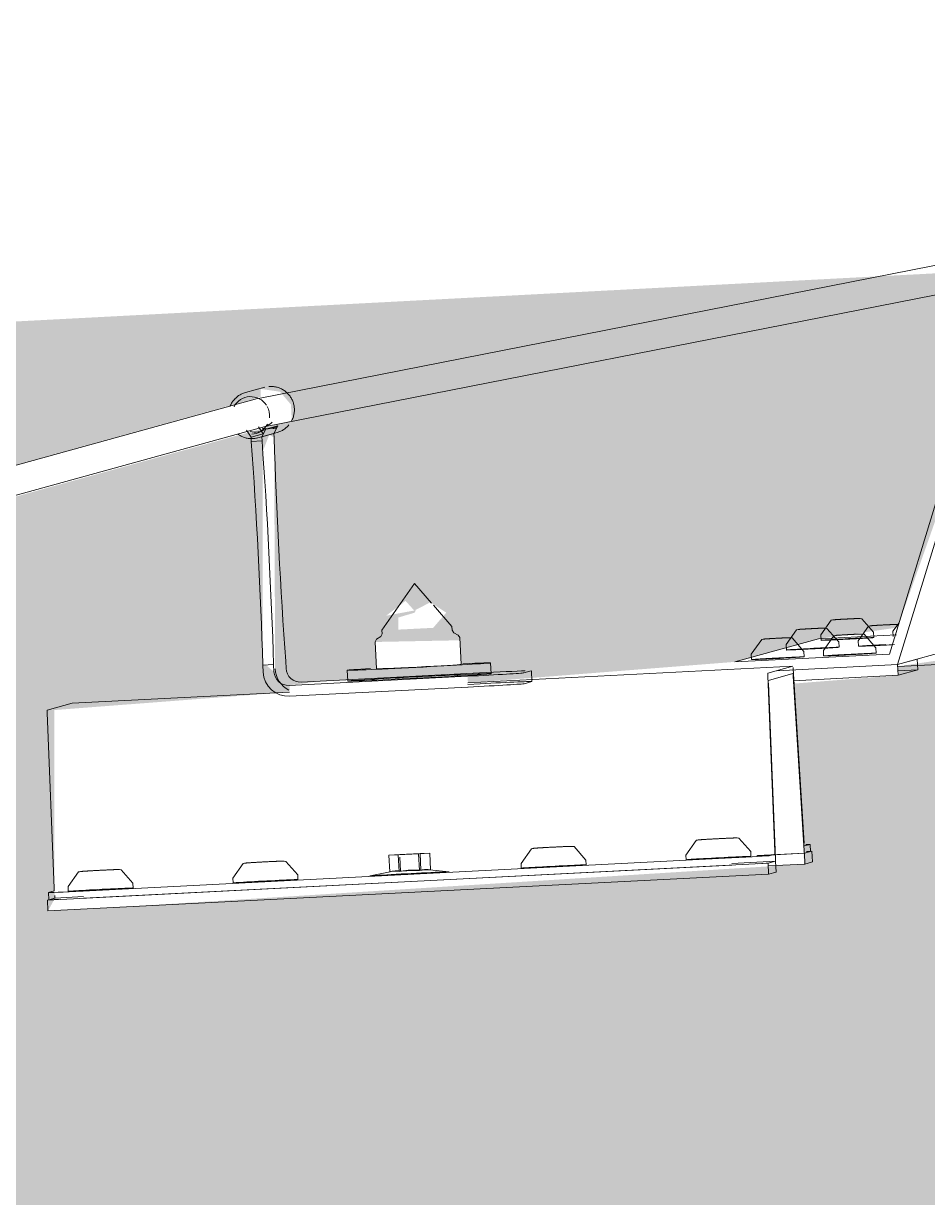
# Model space of a CAD drawing. Header units: millimetres. Extents: x 4237772 to 4686020, y -673 to 29459.
# Drawn here: x 4295883.5 to 4296133.9, y 11027.4 to 11352.6 of the extents above; entities that cross this region are included whole.
import ezdxf

# ---------------------------------------------------------------- set-up
doc = ezdxf.new("R2010")
doc.units = ezdxf.units.MM
for name, color, linetype, lineweight in [('A-ROOF-PATT', 132, 'Continuous', 5), ('A-WALL-PATT', 111, 'Continuous', 5), ('Q-SPCQ', 91, 'Continuous', 5)]:
    doc.layers.add(name, color=color, linetype=linetype, lineweight=lineweight)

# ---------------------------------------------------------------- blocks, each defined once
blk = doc.blocks.new('Static Line_Sayfa_Metal Deck_Pan Mount - Up to 15 _ pitch - Max 2 Users-1848369-SECTION - GRIDS C4-C5')
at = {"layer": 'Q-SPCQ'}
for p, q in [((4296189.53, 11296.11), (4295948.62, 11248.8)), ((4295950.16, 11240.95), (4296191.08, 11288.26)), ((4295950.32, 11251.87), (4295945, 11250.4)), ((4295951.72, 11252.1), (4295951.46, 11252.08)), ((4295948.37, 11248.74), (4293287.07, 10513.51)), ((4293289.2, 10505.8), (4295950.5, 11241.03)), ((4295945.25, 11240.01), (4295946.54, 11238.01)), ((4295946.54, 11238.01), (4295949.89, 11238.94)), ((4295948.46, 11237.87), (4295953.78, 11239.34)), ((4295949.89, 11238.94), (4295948.6, 11240.93)), ((4295949.53, 11238.17), (4295950.61, 11240.28)), ((4295949.53, 11238.17), (4295952.89, 11239.09)), ((4295949.59, 11237), (4295949.53, 11238.17)), ((4295950.61, 11240.28), (4295953.97, 11241.21)), ((4295953.97, 11241.21), (4295952.89, 11239.09)), ((4295952.89, 11239.09), (4295952.95, 11237.92)), ((4295946.54, 11238.01), (4295946.6, 11236.84)), ((4295946.6, 11236.84), (4295949.59, 11237)), ((4296138.96, 11228.92), (4296123.35, 11177.97)), ((4296125.6, 11175.08), (4296141.21, 11226.03)), ((4295982.8, 11184.58), (4295991.85, 11197.48)), ((4295996.54, 11192.07), (4295991.85, 11197.48)), ((4296002.18, 11185.58), (4295997.03, 11191.52)), ((4296124.33, 11184.29), (4296126.01, 11186.66)), ((4295982.48, 11182.82), (4295981.29, 11182.06)), ((4295982.85, 11183.56), (4295982.48, 11182.82)), ((4295982.8, 11184.58), (4295982.85, 11183.56)), ((4296002.23, 11184.56), (4296002.18, 11185.58)), ((4296002.23, 11184.56), (4296002.68, 11183.86)), ((4296003.93, 11183.22), (4296002.68, 11183.86)), ((4296004.39, 11182.53), (4296003.93, 11183.22)), ((4296103.69, 11182.17), (4296125.32, 11183.28)), ((4296104.37, 11183.27), (4296104.45, 11181.77)), ((4296119.02, 11182.52), (4296118.95, 11184.02)), ((4296124.33, 11184.29), (4296124.4, 11182.79)), ((4295980.92, 11181.32), (4295981.29, 11182.06)), ((4295980.92, 11181.32), (4295981.3, 11173.91)), ((4296004.77, 11175.12), (4296004.39, 11182.53)), ((4296103.69, 11182.17), (4296080.54, 11175.78)), ((4296094.73, 11180.61), (4296094.8, 11179.11)), ((4296109.38, 11179.86), (4296109.3, 11181.36)), ((4296114.68, 11181.63), (4296114.76, 11180.13)), ((4296119.69, 11178.22), (4296119.62, 11179.72)), ((4296125.6, 11175.08), (4296148.74, 11181.47)), ((4296123.35, 11177.97), (4296080.54, 11175.78)), ((4296085.08, 11177.94), (4296085.16, 11176.45)), ((4296099.74, 11177.2), (4296099.66, 11178.69)), ((4296105.04, 11178.96), (4296105.12, 11177.47)), ((4296125.6, 11175.08), (4296131.05, 11176.58)), ((4296131.05, 11176.58), (4296131.2, 11173.59)), ((4295952.79, 11175.08), (4295949.79, 11174.93)), ((4295949.79, 11174.93), (4295949.9, 11172.93)), ((4295952.89, 11173.08), (4295952.79, 11175.08)), ((4295956.14, 11176.01), (4295956.24, 11174.01)), ((4295973.18, 11173.49), (4295973.34, 11170.49)), ((4296096.6, 11174.59), (4296006.57, 11169.98)), ((4296013.04, 11172.54), (4296012.88, 11175.54)), ((4296022.07, 11172.76), (4296024.17, 11173.34)), ((4296024.34, 11170.35), (4296024.18, 11173.35)), ((4296096.6, 11174.59), (4296089.65, 11172.67)), ((4296092.19, 11173.37), (4296125.6, 11175.08)), ((4296092.19, 11173.37), (4296125.6, 11175.08)), ((4296099.7, 11125.56), (4296096.68, 11173.85)), ((4296125.6, 11175.08), (4296125.75, 11172.08)), ((4296136.73, 11175.12), (4296125.63, 11174.55)), ((4296125.69, 11173.31), (4296131.2, 11173.59)), ((4296131.2, 11173.59), (4296125.75, 11172.08)), ((4296006.48, 11171.82), (4295957.09, 11169.29)), ((4295960.44, 11170.22), (4296009.83, 11172.75)), ((4296022.23, 11169.76), (4296024.32, 11170.34)), ((4296089.64, 11171.9), (4296091.62, 11123.33)), ((4296089.81, 11170.69), (4296096.63, 11172.57)), ((4296091.78, 11121.35), (4296089.81, 11169.93)), ((4296096.71, 11171.83), (4296099.73, 11123.54)), ((4296125.75, 11172.08), (4296096.79, 11170.6)), ((4295957.18, 11167.45), (4295897.04, 11164.38)), ((4295957.24, 11166.3), (4296006.63, 11168.82)), ((4296009.99, 11169.75), (4296006.59, 11169.58)), ((4295890.09, 11162.46), (4295897.04, 11164.38)), ((4295892.06, 11113.12), (4295890.09, 11161.7)), ((4296101.36, 11125.26), (4296099.78, 11124.82)), ((4296101.47, 11123.27), (4296101.36, 11125.26)), ((4295900.04, 11112.32), (4296079.64, 11121.5)), ((4295987.73, 11122.43), (4295984.75, 11122.23)), ((4295984.75, 11122.23), (4295987.33, 11122.32)), ((4295984.98, 11117.68), (4295984.75, 11122.23)), ((4295987.33, 11122.32), (4295992.94, 11122.6)), ((4295987.33, 11122.32), (4295987.56, 11117.76)), ((4295993.34, 11122.72), (4295987.73, 11122.43)), ((4295987.77, 11121.69), (4295987.97, 11117.87)), ((4295992.94, 11122.6), (4295996.04, 11122.81)), ((4295992.94, 11122.6), (4295993.17, 11118.02)), ((4295996.04, 11122.81), (4295993.34, 11122.72)), ((4295993.34, 11122.72), (4295993.58, 11118.13)), ((4295996.04, 11122.81), (4295996.28, 11118.2)), ((4296066.96, 11122.31), (4296067.03, 11121)), ((4296085, 11121.92), (4296084.94, 11123.24)), ((4296099.78, 11122.8), (4296086.63, 11122.12)), ((4296086.82, 11122.14), (4296099.81, 11122.81)), ((4296091.61, 11122.57), (4296090.04, 11122.13)), ((4296101.88, 11123.38), (4296099.78, 11122.8)), ((4296099.78, 11122.8), (4296099.94, 11119.8)), ((4296099.81, 11122.81), (4296101.46, 11123.26)), ((4296102.03, 11120.38), (4296101.88, 11123.38)), ((4295890.16, 11109.81), (4296089.72, 11120.02)), ((4295900.14, 11110.32), (4296079.74, 11119.51)), ((4296001.43, 11117.66), (4295995.98, 11118.23)), ((4296021.32, 11119.98), (4296021.39, 11118.66)), ((4296039.37, 11119.59), (4296039.3, 11120.9)), ((4296091.82, 11120.6), (4296079.72, 11119.98)), ((4296091.82, 11120.6), (4296089.72, 11120.02)), ((4296089.72, 11120.02), (4296089.87, 11117.02)), ((4296089.76, 11119.28), (4296099.94, 11119.8)), ((4296090.14, 11120.13), (4296091.78, 11120.59)), ((4296091.97, 11117.6), (4296091.82, 11120.6)), ((4296099.94, 11119.8), (4296102.03, 11120.38)), ((4295890.31, 11106.81), (4296089.87, 11117.02)), ((4295941.5, 11115.89), (4295941.57, 11114.58)), ((4295959.54, 11115.51), (4295959.47, 11116.82)), ((4295985.03, 11117.69), (4295979.5, 11116.53)), ((4295988.01, 11117.01), (4295985.03, 11116.81)), ((4295985.03, 11116.81), (4295987.61, 11116.89)), ((4295987.61, 11116.89), (4295993.22, 11117.18)), ((4295993.62, 11117.29), (4295988.01, 11117.01)), ((4295993.22, 11117.18), (4295996.32, 11117.38)), ((4295996.32, 11117.38), (4295993.62, 11117.29)), ((4296089.87, 11117.02), (4296091.97, 11117.6)), ((4295890.47, 11111.92), (4295890.57, 11109.92)), ((4295890.48, 11111.92), (4295892.06, 11112.36)), ((4295895.86, 11113.56), (4295895.93, 11112.25)), ((4295913.9, 11113.17), (4295913.84, 11114.49)), ((4295890.16, 11109.81), (4295892.26, 11110.39)), ((4295890.31, 11106.81), (4295890.16, 11109.81)), ((4295892.22, 11110.38), (4295890.58, 11109.93)), ((4295900.11, 11110.79), (4295892.26, 11110.39))]:
    blk.add_line(p, q, dxfattribs=at)
at = {"layer": 'Q-SPCQ', "flags": 128}
for points in [[(4295957.75, 11242.49), (4295957.87, 11242.72), (4295957.98, 11242.95), (4295958.08, 11243.19), (4295958.18, 11243.44), (4295958.26, 11243.68), (4295958.33, 11243.93), (4295958.39, 11244.19), (4295958.44, 11244.44), (4295958.49, 11244.7), (4295958.52, 11244.95), (4295958.54, 11245.21), (4295958.55, 11245.47), (4295958.55, 11245.73), (4295958.54, 11245.99), (4295958.52, 11246.25), (4295958.49, 11246.51), (4295958.45, 11246.76), (4295958.4, 11247.02), (4295958.33, 11247.27), (4295958.26, 11247.52), (4295958.18, 11247.77), (4295958.09, 11248.01), (4295957.99, 11248.25), (4295957.88, 11248.48), (4295957.76, 11248.72), (4295957.63, 11248.94), (4295957.49, 11249.16), (4295957.35, 11249.38), (4295957.19, 11249.58), (4295957.03, 11249.79), (4295956.86, 11249.98), (4295956.68, 11250.17), (4295956.49, 11250.35), (4295956.3, 11250.53), (4295956.1, 11250.69), (4295955.89, 11250.85), (4295955.68, 11251), (4295955.46, 11251.14), (4295955.24, 11251.27), (4295955.01, 11251.39), (4295954.78, 11251.51), (4295954.54, 11251.61), (4295954.29, 11251.71), (4295954.05, 11251.79), (4295953.8, 11251.87), (4295953.55, 11251.93), (4295953.29, 11251.99), (4295953.04, 11252.03), (4295952.78, 11252.07), (4295952.52, 11252.09), (4295952.26, 11252.1), (4295952, 11252.11), (4295951.74, 11252.1), (4295951.72, 11252.1)], [(4295945, 11250.4), (4295944.75, 11250.33), (4295944.5, 11250.25), (4295944.26, 11250.15), (4295944.02, 11250.05), (4295943.79, 11249.93), (4295943.56, 11249.81), (4295943.33, 11249.68), (4295943.11, 11249.54), (4295942.9, 11249.39), (4295942.69, 11249.23), (4295942.49, 11249.07), (4295942.3, 11248.89), (4295942.11, 11248.71), (4295941.93, 11248.52), (4295941.76, 11248.33), (4295941.6, 11248.13), (4295941.44, 11247.92), (4295941.29, 11247.7), (4295941.15, 11247.48), (4295941.03, 11247.26), (4295940.91, 11247.03), (4295940.79, 11246.79), (4295940.69, 11246.55)], [(4295953.78, 11239.34), (4295954.03, 11239.42), (4295954.27, 11239.5), (4295954.52, 11239.59), (4295954.76, 11239.7), (4295954.99, 11239.81), (4295955.22, 11239.93), (4295955.45, 11240.07), (4295955.66, 11240.21), (4295955.88, 11240.36), (4295956.09, 11240.51), (4295956.29, 11240.68), (4295956.48, 11240.85), (4295956.67, 11241.03), (4295956.85, 11241.22), (4295957.02, 11241.42)], [(4295942.88, 11238.9), (4295943.1, 11238.75), (4295943.32, 11238.61), (4295943.54, 11238.47), (4295943.77, 11238.35), (4295944, 11238.24), (4295944.24, 11238.13), (4295944.48, 11238.04), (4295944.73, 11237.95), (4295944.98, 11237.88), (4295945.23, 11237.81), (4295945.48, 11237.76), (4295945.74, 11237.71), (4295946, 11237.68), (4295946.26, 11237.66), (4295946.52, 11237.64), (4295946.78, 11237.64), (4295947.04, 11237.65), (4295947.06, 11237.65)], [(4295947.06, 11237.65), (4295947.32, 11237.67), (4295947.58, 11237.69), (4295947.84, 11237.73), (4295948.09, 11237.78), (4295948.35, 11237.84), (4295948.46, 11237.87)], [(4296104.37, 11183.27), (4296107.25, 11187.32), (4296107.7, 11187.42), (4296107.87, 11187.45), (4296107.97, 11187.46), (4296108.04, 11187.47), (4296108.1, 11187.47), (4296108.16, 11187.48), (4296108.21, 11187.48), (4296108.27, 11187.49), (4296108.33, 11187.49), (4296108.39, 11187.5), (4296108.46, 11187.5), (4296108.53, 11187.51), (4296108.6, 11187.51), (4296108.68, 11187.52), (4296108.76, 11187.52), (4296108.84, 11187.53), (4296108.93, 11187.53), (4296109.02, 11187.54), (4296109.12, 11187.54), (4296109.22, 11187.55), (4296109.32, 11187.56), (4296109.43, 11187.56), (4296109.54, 11187.57), (4296109.65, 11187.57), (4296109.76, 11187.58), (4296109.88, 11187.59), (4296110, 11187.59), (4296110.12, 11187.6), (4296110.24, 11187.61), (4296110.37, 11187.62), (4296110.5, 11187.62), (4296110.62, 11187.63), (4296110.75, 11187.64), (4296110.88, 11187.64), (4296111.02, 11187.65), (4296111.15, 11187.66), (4296111.28, 11187.66), (4296111.41, 11187.67), (4296111.55, 11187.68), (4296111.59, 11187.68)], [(4296118.95, 11184.02), (4296115.66, 11187.75), (4296115.2, 11187.81), (4296115.03, 11187.82), (4296114.94, 11187.82), (4296114.87, 11187.82), (4296114.81, 11187.82), (4296114.75, 11187.82), (4296114.69, 11187.82), (4296114.63, 11187.82), (4296114.57, 11187.81), (4296114.51, 11187.81), (4296114.45, 11187.81), (4296114.38, 11187.81), (4296114.3, 11187.8), (4296114.22, 11187.8), (4296114.14, 11187.8), (4296114.06, 11187.8), (4296113.97, 11187.79), (4296113.88, 11187.79), (4296113.78, 11187.78), (4296113.68, 11187.78), (4296113.58, 11187.78), (4296113.48, 11187.77), (4296113.37, 11187.77), (4296113.25, 11187.76), (4296113.14, 11187.76), (4296113.02, 11187.75), (4296112.9, 11187.74), (4296112.78, 11187.74), (4296112.66, 11187.73), (4296112.53, 11187.73), (4296112.41, 11187.72), (4296112.28, 11187.71), (4296112.15, 11187.71), (4296112.02, 11187.7), (4296111.89, 11187.69), (4296111.75, 11187.69), (4296111.62, 11187.68), (4296111.59, 11187.68)], [(4296114.68, 11181.63), (4296117.56, 11185.68), (4296118.02, 11185.78), (4296118.18, 11185.81), (4296118.28, 11185.82), (4296118.35, 11185.82), (4296118.41, 11185.83), (4296118.47, 11185.83), (4296118.53, 11185.84), (4296118.58, 11185.84), (4296118.64, 11185.85), (4296118.7, 11185.85), (4296118.77, 11185.86), (4296118.84, 11185.86), (4296118.91, 11185.87), (4296118.99, 11185.87), (4296119.07, 11185.88), (4296119.16, 11185.88), (4296119.25, 11185.89), (4296119.34, 11185.89), (4296119.43, 11185.9), (4296119.53, 11185.91), (4296119.63, 11185.91), (4296119.74, 11185.92), (4296119.85, 11185.92), (4296119.96, 11185.93), (4296120.07, 11185.94), (4296120.19, 11185.94), (4296120.31, 11185.95), (4296120.43, 11185.96), (4296120.56, 11185.96), (4296120.68, 11185.97), (4296120.81, 11185.98), (4296120.94, 11185.99), (4296121.07, 11185.99), (4296121.2, 11186), (4296121.33, 11186.01), (4296121.46, 11186.01), (4296121.59, 11186.02), (4296121.73, 11186.03), (4296121.86, 11186.03), (4296121.91, 11186.04)], [(4296125.52, 11186.17), (4296125.35, 11186.17), (4296125.25, 11186.18), (4296125.18, 11186.18), (4296125.12, 11186.18), (4296125.06, 11186.17), (4296125, 11186.17), (4296124.95, 11186.17), (4296124.89, 11186.17), (4296124.82, 11186.17), (4296124.76, 11186.17), (4296124.69, 11186.16), (4296124.62, 11186.16), (4296124.54, 11186.16), (4296124.46, 11186.16), (4296124.37, 11186.15), (4296124.28, 11186.15), (4296124.19, 11186.14), (4296124.1, 11186.14), (4296124, 11186.14), (4296123.89, 11186.13), (4296123.79, 11186.13), (4296123.68, 11186.12), (4296123.57, 11186.12), (4296123.45, 11186.11), (4296123.34, 11186.11), (4296123.22, 11186.1), (4296123.1, 11186.1), (4296122.97, 11186.09), (4296122.85, 11186.08), (4296122.72, 11186.08), (4296122.59, 11186.07), (4296122.46, 11186.06), (4296122.33, 11186.06), (4296122.2, 11186.05), (4296122.07, 11186.04), (4296121.93, 11186.04), (4296121.91, 11186.04)], [(4296094.73, 11180.61), (4296097.61, 11184.66), (4296098.06, 11184.76), (4296098.23, 11184.78), (4296098.33, 11184.8), (4296098.4, 11184.8), (4296098.46, 11184.81), (4296098.51, 11184.81), (4296098.57, 11184.82), (4296098.63, 11184.82), (4296098.69, 11184.83), (4296098.75, 11184.83), (4296098.82, 11184.84), (4296098.88, 11184.84), (4296098.96, 11184.85), (4296099.04, 11184.85), (4296099.12, 11184.86), (4296099.2, 11184.86), (4296099.29, 11184.87), (4296099.38, 11184.87), (4296099.48, 11184.88), (4296099.58, 11184.89), (4296099.68, 11184.89), (4296099.78, 11184.9), (4296099.89, 11184.9), (4296100, 11184.91), (4296100.12, 11184.92), (4296100.24, 11184.92), (4296100.35, 11184.93), (4296100.48, 11184.94), (4296100.6, 11184.94), (4296100.73, 11184.95), (4296100.85, 11184.96), (4296100.98, 11184.96), (4296101.11, 11184.97), (4296101.24, 11184.98), (4296101.37, 11184.99), (4296101.51, 11184.99), (4296101.64, 11185), (4296101.77, 11185.01), (4296101.91, 11185.01), (4296101.95, 11185.02)], [(4296109.3, 11181.36), (4296106.02, 11185.09), (4296105.56, 11185.15), (4296105.39, 11185.15), (4296105.29, 11185.16), (4296105.22, 11185.16), (4296105.16, 11185.15), (4296105.11, 11185.15), (4296105.05, 11185.15), (4296104.99, 11185.15), (4296104.93, 11185.15), (4296104.87, 11185.15), (4296104.8, 11185.15), (4296104.73, 11185.14), (4296104.66, 11185.14), (4296104.58, 11185.14), (4296104.5, 11185.13), (4296104.42, 11185.13), (4296104.33, 11185.13), (4296104.24, 11185.12), (4296104.14, 11185.12), (4296104.04, 11185.12), (4296103.94, 11185.11), (4296103.83, 11185.11), (4296103.72, 11185.1), (4296103.61, 11185.1), (4296103.5, 11185.09), (4296103.38, 11185.09), (4296103.26, 11185.08), (4296103.14, 11185.07), (4296103.02, 11185.07), (4296102.89, 11185.06), (4296102.76, 11185.06), (4296102.64, 11185.05), (4296102.51, 11185.04), (4296102.37, 11185.04), (4296102.24, 11185.03), (4296102.11, 11185.02), (4296101.98, 11185.02), (4296101.95, 11185.02)], [(4296105.04, 11178.96), (4296107.92, 11183.01), (4296108.37, 11183.12), (4296108.54, 11183.14), (4296108.64, 11183.15), (4296108.71, 11183.16), (4296108.77, 11183.17), (4296108.83, 11183.17), (4296108.88, 11183.18), (4296108.94, 11183.18), (4296109, 11183.18), (4296109.06, 11183.19), (4296109.13, 11183.19), (4296109.2, 11183.2), (4296109.27, 11183.2), (4296109.35, 11183.21), (4296109.43, 11183.21), (4296109.51, 11183.22), (4296109.6, 11183.22), (4296109.69, 11183.23), (4296109.79, 11183.24), (4296109.89, 11183.24), (4296109.99, 11183.25), (4296110.1, 11183.25), (4296110.21, 11183.26), (4296110.32, 11183.27), (4296110.43, 11183.27), (4296110.55, 11183.28), (4296110.67, 11183.29), (4296110.79, 11183.29), (4296110.91, 11183.3), (4296111.04, 11183.31), (4296111.17, 11183.31), (4296111.29, 11183.32), (4296111.42, 11183.33), (4296111.55, 11183.34), (4296111.69, 11183.34), (4296111.82, 11183.35), (4296111.95, 11183.36), (4296112.08, 11183.36), (4296112.22, 11183.37), (4296112.26, 11183.37)], [(4296119.62, 11179.72), (4296116.33, 11183.45), (4296115.87, 11183.5), (4296115.7, 11183.51), (4296115.61, 11183.51), (4296115.54, 11183.51), (4296115.48, 11183.51), (4296115.42, 11183.51), (4296115.36, 11183.51), (4296115.3, 11183.51), (4296115.24, 11183.51), (4296115.18, 11183.5), (4296115.12, 11183.5), (4296115.05, 11183.5), (4296114.97, 11183.5), (4296114.89, 11183.49), (4296114.81, 11183.49), (4296114.73, 11183.49), (4296114.64, 11183.48), (4296114.55, 11183.48), (4296114.45, 11183.48), (4296114.35, 11183.47), (4296114.25, 11183.47), (4296114.15, 11183.46), (4296114.04, 11183.46), (4296113.92, 11183.45), (4296113.81, 11183.45), (4296113.69, 11183.44), (4296113.57, 11183.44), (4296113.45, 11183.43), (4296113.33, 11183.43), (4296113.2, 11183.42), (4296113.08, 11183.41), (4296112.95, 11183.41), (4296112.82, 11183.4), (4296112.69, 11183.39), (4296112.56, 11183.39), (4296112.42, 11183.38), (4296112.29, 11183.37), (4296112.26, 11183.37)], [(4296085.08, 11177.94), (4296087.97, 11181.99), (4296088.42, 11182.1), (4296088.59, 11182.12), (4296088.68, 11182.13), (4296088.75, 11182.14), (4296088.81, 11182.15), (4296088.87, 11182.15), (4296088.93, 11182.15), (4296088.98, 11182.16), (4296089.04, 11182.16), (4296089.11, 11182.17), (4296089.17, 11182.17), (4296089.24, 11182.18), (4296089.32, 11182.18), (4296089.39, 11182.19), (4296089.47, 11182.19), (4296089.56, 11182.2), (4296089.65, 11182.2), (4296089.74, 11182.21), (4296089.83, 11182.22), (4296089.93, 11182.22), (4296090.04, 11182.23), (4296090.14, 11182.23), (4296090.25, 11182.24), (4296090.36, 11182.25), (4296090.48, 11182.25), (4296090.59, 11182.26), (4296090.71, 11182.27), (4296090.83, 11182.27), (4296090.96, 11182.28), (4296091.08, 11182.29), (4296091.21, 11182.29), (4296091.34, 11182.3), (4296091.47, 11182.31), (4296091.6, 11182.31), (4296091.73, 11182.32), (4296091.86, 11182.33), (4296092, 11182.34), (4296092.13, 11182.34), (4296092.26, 11182.35), (4296092.31, 11182.35)], [(4296099.66, 11178.69), (4296096.38, 11182.43), (4296095.92, 11182.48), (4296095.75, 11182.49), (4296095.65, 11182.49), (4296095.58, 11182.49), (4296095.52, 11182.49), (4296095.46, 11182.49), (4296095.41, 11182.49), (4296095.35, 11182.49), (4296095.29, 11182.49), (4296095.23, 11182.48), (4296095.16, 11182.48), (4296095.09, 11182.48), (4296095.02, 11182.48), (4296094.94, 11182.47), (4296094.86, 11182.47), (4296094.77, 11182.47), (4296094.68, 11182.46), (4296094.59, 11182.46), (4296094.5, 11182.46), (4296094.4, 11182.45), (4296094.3, 11182.45), (4296094.19, 11182.44), (4296094.08, 11182.44), (4296093.97, 11182.43), (4296093.85, 11182.43), (4296093.74, 11182.42), (4296093.62, 11182.42), (4296093.5, 11182.41), (4296093.37, 11182.4), (4296093.25, 11182.4), (4296093.12, 11182.39), (4296092.99, 11182.39), (4296092.86, 11182.38), (4296092.73, 11182.37), (4296092.6, 11182.37), (4296092.47, 11182.36), (4296092.33, 11182.35), (4296092.31, 11182.35)], [(4296039.3, 11120.9), (4296036.01, 11124.64), (4296035.54, 11124.7), (4296035.37, 11124.71), (4296035.26, 11124.71), (4296035.18, 11124.71), (4296035.1, 11124.71), (4296035.03, 11124.71), (4296034.95, 11124.71), (4296034.87, 11124.7), (4296034.78, 11124.7), (4296034.69, 11124.7), (4296034.6, 11124.69), (4296034.49, 11124.69), (4296034.39, 11124.69), (4296034.27, 11124.68), (4296034.15, 11124.68), (4296034.03, 11124.67), (4296033.89, 11124.67), (4296033.76, 11124.66), (4296033.61, 11124.66), (4296033.46, 11124.65), (4296033.31, 11124.64), (4296033.15, 11124.64), (4296032.99, 11124.63), (4296032.82, 11124.62), (4296032.65, 11124.61), (4296032.47, 11124.61), (4296032.29, 11124.6), (4296032.11, 11124.59), (4296031.92, 11124.58), (4296031.73, 11124.57), (4296031.54, 11124.56), (4296031.35, 11124.55), (4296031.15, 11124.54), (4296030.95, 11124.53), (4296030.76, 11124.52), (4296030.56, 11124.51), (4296030.36, 11124.5), (4296030.16, 11124.49), (4296029.95, 11124.48), (4296029.75, 11124.47), (4296029.55, 11124.46), (4296029.35, 11124.45), (4296029.16, 11124.44), (4296028.96, 11124.43), (4296028.76, 11124.42), (4296028.57, 11124.41), (4296028.38, 11124.4), (4296028.19, 11124.39), (4296028.01, 11124.38), (4296027.83, 11124.37), (4296027.65, 11124.36), (4296027.48, 11124.35), (4296027.31, 11124.34), (4296027.14, 11124.33), (4296026.98, 11124.32), (4296026.82, 11124.31), (4296026.67, 11124.3), (4296026.52, 11124.29), (4296026.38, 11124.28), (4296026.25, 11124.27), (4296026.12, 11124.27), (4296026, 11124.26), (4296025.88, 11124.25), (4296025.77, 11124.24), (4296025.66, 11124.24), (4296025.56, 11124.23), (4296025.47, 11124.22), (4296025.38, 11124.22), (4296025.3, 11124.21), (4296025.22, 11124.2), (4296025.15, 11124.2), (4296025.07, 11124.19), (4296024.99, 11124.18), (4296024.9, 11124.17), (4296024.78, 11124.16), (4296024.52, 11124.11), (4296024.26, 11124.05)], [(4296066.96, 11122.31), (4296069.85, 11126.37), (4296069.9, 11126.38)], [(4296084.94, 11123.24), (4296081.65, 11126.98), (4296081.18, 11127.03), (4296081, 11127.04), (4296080.9, 11127.04), (4296080.81, 11127.04), (4296080.74, 11127.04), (4296080.66, 11127.04), (4296080.59, 11127.04), (4296080.51, 11127.04), (4296080.42, 11127.04), (4296080.33, 11127.03), (4296080.24, 11127.03), (4296080.13, 11127.03), (4296080.03, 11127.02), (4296079.91, 11127.02), (4296079.79, 11127.01), (4296079.66, 11127.01), (4296079.53, 11127), (4296079.39, 11127), (4296079.25, 11126.99), (4296079.1, 11126.98), (4296078.95, 11126.98), (4296078.79, 11126.97), (4296078.63, 11126.96), (4296078.46, 11126.96), (4296078.29, 11126.95), (4296078.11, 11126.94), (4296077.93, 11126.93), (4296077.75, 11126.92), (4296077.56, 11126.91), (4296077.37, 11126.91), (4296077.18, 11126.9), (4296076.99, 11126.89), (4296076.79, 11126.88), (4296076.59, 11126.87), (4296076.39, 11126.86), (4296076.19, 11126.85), (4296075.99, 11126.84), (4296075.79, 11126.83), (4296075.59, 11126.82), (4296075.39, 11126.81), (4296075.19, 11126.8), (4296074.99, 11126.78), (4296074.79, 11126.77), (4296074.6, 11126.76), (4296074.4, 11126.75), (4296074.21, 11126.74), (4296074.02, 11126.73), (4296073.83, 11126.72), (4296073.65, 11126.71), (4296073.47, 11126.7), (4296073.29, 11126.69), (4296073.11, 11126.68), (4296072.94, 11126.67), (4296072.78, 11126.66), (4296072.62, 11126.65), (4296072.46, 11126.64), (4296072.31, 11126.63), (4296072.16, 11126.63), (4296072.02, 11126.62), (4296071.89, 11126.61), (4296071.76, 11126.6), (4296071.63, 11126.59), (4296071.52, 11126.58), (4296071.41, 11126.58), (4296071.3, 11126.57), (4296071.2, 11126.56), (4296071.11, 11126.56), (4296071.02, 11126.55), (4296070.94, 11126.54), (4296070.86, 11126.54), (4296070.78, 11126.53), (4296070.71, 11126.52), (4296070.63, 11126.52), (4296070.54, 11126.51), (4296070.41, 11126.49), (4296070.16, 11126.45), (4296069.9, 11126.38)], [(4296021.32, 11119.98), (4296024.21, 11124.03), (4296024.26, 11124.05)], [(4295913.84, 11114.49), (4295910.55, 11118.22), (4295910.08, 11118.28), (4295909.9, 11118.29), (4295909.8, 11118.29), (4295909.71, 11118.29), (4295909.64, 11118.29), (4295909.56, 11118.29), (4295909.49, 11118.29), (4295909.41, 11118.29), (4295909.32, 11118.28), (4295909.23, 11118.28), (4295909.14, 11118.28), (4295909.03, 11118.27), (4295908.92, 11118.27), (4295908.81, 11118.27), (4295908.69, 11118.26), (4295908.56, 11118.26), (4295908.43, 11118.25), (4295908.29, 11118.25), (4295908.15, 11118.24), (4295908, 11118.23), (4295907.85, 11118.23), (4295907.69, 11118.22), (4295907.53, 11118.21), (4295907.36, 11118.2), (4295907.19, 11118.2), (4295907.01, 11118.19), (4295906.83, 11118.18), (4295906.65, 11118.17), (4295906.46, 11118.16), (4295906.27, 11118.15), (4295906.08, 11118.14), (4295905.89, 11118.13), (4295905.69, 11118.12), (4295905.49, 11118.11), (4295905.29, 11118.1), (4295905.09, 11118.09), (4295904.89, 11118.08), (4295904.69, 11118.07), (4295904.49, 11118.06), (4295904.29, 11118.05), (4295904.09, 11118.04), (4295903.89, 11118.03), (4295903.69, 11118.02), (4295903.5, 11118.01), (4295903.3, 11118), (4295903.11, 11117.99), (4295902.92, 11117.98), (4295902.73, 11117.97), (4295902.55, 11117.96), (4295902.37, 11117.95), (4295902.19, 11117.94), (4295902.01, 11117.93), (4295901.84, 11117.92), (4295901.68, 11117.91), (4295901.52, 11117.9), (4295901.36, 11117.89), (4295901.21, 11117.88), (4295901.06, 11117.87), (4295900.92, 11117.86), (4295900.79, 11117.86), (4295900.66, 11117.85), (4295900.53, 11117.84), (4295900.42, 11117.83), (4295900.31, 11117.82), (4295900.2, 11117.82), (4295900.1, 11117.81), (4295900.01, 11117.8), (4295899.92, 11117.8), (4295899.84, 11117.79), (4295899.76, 11117.79), (4295899.68, 11117.78), (4295899.61, 11117.77), (4295899.53, 11117.76), (4295899.44, 11117.75), (4295899.31, 11117.74), (4295899.06, 11117.69), (4295898.8, 11117.63)], [(4295941.5, 11115.89), (4295944.39, 11119.95), (4295944.44, 11119.96)], [(4295959.47, 11116.82), (4295956.18, 11120.56), (4295955.72, 11120.62), (4295955.54, 11120.62), (4295955.44, 11120.63), (4295955.35, 11120.63), (4295955.28, 11120.62), (4295955.2, 11120.62), (4295955.13, 11120.62), (4295955.05, 11120.62), (4295954.96, 11120.62), (4295954.87, 11120.61), (4295954.77, 11120.61), (4295954.67, 11120.61), (4295954.56, 11120.6), (4295954.45, 11120.6), (4295954.33, 11120.6), (4295954.2, 11120.59), (4295954.07, 11120.59), (4295953.93, 11120.58), (4295953.79, 11120.57), (4295953.64, 11120.57), (4295953.49, 11120.56), (4295953.33, 11120.55), (4295953.16, 11120.55), (4295953, 11120.54), (4295952.82, 11120.53), (4295952.65, 11120.52), (4295952.47, 11120.51), (4295952.29, 11120.51), (4295952.1, 11120.5), (4295951.91, 11120.49), (4295951.72, 11120.48), (4295951.52, 11120.47), (4295951.33, 11120.46), (4295951.13, 11120.45), (4295950.93, 11120.44), (4295950.73, 11120.43), (4295950.53, 11120.42), (4295950.33, 11120.41), (4295950.13, 11120.4), (4295949.93, 11120.39), (4295949.73, 11120.38), (4295949.53, 11120.37), (4295949.33, 11120.36), (4295949.14, 11120.35), (4295948.94, 11120.34), (4295948.75, 11120.32), (4295948.56, 11120.31), (4295948.37, 11120.3), (4295948.19, 11120.29), (4295948, 11120.28), (4295947.83, 11120.27), (4295947.65, 11120.26), (4295947.48, 11120.25), (4295947.32, 11120.24), (4295947.15, 11120.23), (4295947, 11120.23), (4295946.85, 11120.22), (4295946.7, 11120.21), (4295946.56, 11120.2), (4295946.43, 11120.19), (4295946.3, 11120.18), (4295946.17, 11120.17), (4295946.05, 11120.17), (4295945.94, 11120.16), (4295945.84, 11120.15), (4295945.74, 11120.15), (4295945.65, 11120.14), (4295945.56, 11120.13), (4295945.48, 11120.13), (4295945.4, 11120.12), (4295945.32, 11120.11), (4295945.25, 11120.11), (4295945.17, 11120.1), (4295945.08, 11120.09), (4295944.95, 11120.07), (4295944.7, 11120.03), (4295944.44, 11119.96)], [(4295895.86, 11113.56), (4295898.75, 11117.62), (4295898.8, 11117.63)]]:
    blk.add_lwpolyline(points, dxfattribs=at)
at = {"layer": 'Q-SPCQ'}
for centre, major_axis, ratio, start_param, end_param in [((4295946.45, 11244.06), (-1.39, 5.03), 0.999054, 6.064948, 7.101546), ((4295946.45, 11244.06), (-1.39, 5.03), 0.999054, 5.01775, 6.064948), ((4295946.45, 11244.06), (-1.39, 5.03), 0.999054, 4.315626, 4.942565), ((4295946.45, 11244.06), (-1.39, 5.03), 0.999054, 2.923355, 3.970553), ((4295949.39, 11244.87), (-1.07, 3.86), 0.999054, 3.185154, 3.708753), ((4295947.69, 11244.75), (-1.42, 5.14), 0.999054, 2.606455, 3.451522), ((4295951.05, 11245.67), (-1.42, 5.14), 0.999054, 2.606455, 3.451522), ((4295952.32, 11245.68), (-1.39, 5.03), 0.999054, 2.923355, 3.141593), ((4295945.57, 11205.16), (-3.58, 69.91), 0.042464, 4.263032, 5.180598), ((4295948.56, 11205.31), (-3.58, 69.91), 0.042464, 4.263032, 5.180598), ((4295957.18, 11207.69), (-3.58, 69.91), 0.042464, 1.121439, 2.039005), ((4296102.09, 11179.48), (7.29, 0.38), 0.009417, 1.528317, 4.66991), ((4296102.09, 11179.48), (7.29, 0.38), 0.009417, 4.66991, 7.811503), ((4296111.74, 11182.15), (7.29, 0.38), 0.009417, 1.528317, 4.66991), ((4296111.74, 11182.15), (7.29, 0.38), 0.009417, 4.66991, 7.811503), ((4296122.05, 11180.51), (7.29, 0.38), 0.009417, 1.528317, 4.66991), ((4296122.05, 11180.51), (7.29, 0.38), 0.009417, 4.66991, 5.086798), ((4296092.45, 11176.82), (7.29, 0.38), 0.009417, 1.528317, 4.66991), ((4296092.45, 11176.82), (7.29, 0.38), 0.009417, 4.66991, 7.811503), ((4296112.41, 11177.84), (7.29, 0.38), 0.009417, 1.528317, 4.66991), ((4296112.41, 11177.84), (7.29, 0.38), 0.009417, 4.66991, 7.811503), ((4295956.88, 11173.29), (-1.07, 3.86), 0.999054, 1.352559, 2.923355), ((4295960.23, 11174.21), (-1.86, 6.75), 0.999054, 1.352559, 2.399756), ((4295960.23, 11174.21), (-1.07, 3.86), 0.999054, 1.352559, 2.923355), ((4295993.03, 11174.51), (19.85, 1.02), 0.009417, 3.099114, 6.240706), ((4295993.03, 11174.51), (19.85, 1.02), 0.009417, 2.313715, 3.099114), ((4295993.03, 11174.51), (11.73, 0.6), 0.009417, 3.099114, 6.240706), ((4295993.03, 11174.51), (19.85, 1.02), 0.009417, 6.240706, 7.195383), ((4296009.2, 11172.57), (14.98, 0.77), 0.009417, 0.48112, 1.528317), ((4296096.65, 11173.59), (-0.051, 0.999), 0.042464, 4.973974, 5.41352), ((4295956.88, 11173.29), (-1.86, 6.75), 0.999054, 1.352559, 2.923355), ((4295993.19, 11171.52), (19.85, 1.02), 0.009417, 3.099114, 6.240706), ((4295993.19, 11171.52), (19.85, 1.02), 0.009417, 6.240706, 9.382299), ((4296007.11, 11171.99), (14.98, 0.77), 0.009417, 4.66991, 6.240706), ((4296009.36, 11169.58), (14.98, 0.77), 0.009417, 6.240706, 7.811503), ((4296089.7, 11171.67), (-0.051, 0.999), 0.042464, 0.009426, 1.328063), ((4296089.87, 11169.69), (-0.051, 0.999), 0.042464, 0.009426, 0.229199), ((4296096.69, 11171.57), (-0.051, 0.999), 0.042464, 4.973974, 6.283185), ((4296007.26, 11169), (14.98, 0.77), 0.009417, 4.66991, 6.240706), ((4295890.14, 11161.46), (-0.051, 0.999), 0.042464, 0.229199, 1.328063), ((4296099.72, 11125.82), (-0.051, 0.999), 0.042464, 2.931246, 3.141593), ((4296091.38, 11124.75), (9.99, 0.51), 0.009417, 6.240706, 6.764305), ((4296076.02, 11121.46), (8.99, 0.46), 0.009417, 3.099114, 6.240706), ((4296076.02, 11121.46), (8.99, 0.46), 0.009417, 6.240706, 9.382299), ((4296080.06, 11121.62), (9.99, 0.51), 0.009417, 4.66991, 6.240706), ((4296091.56, 11123.57), (-0.051, 0.999), 0.042464, 3.370791, 4.469655), ((4296091.73, 11121.59), (-0.051, 0.999), 0.042464, 3.151019, 4.469655), ((4296099.76, 11123.81), (-0.051, 0.999), 0.042464, 1.832382, 2.931246), ((4296091.48, 11122.75), (9.99, 0.51), 0.009417, 6.240706, 6.764305), ((4296030.38, 11119.13), (8.99, 0.46), 0.009417, 3.099114, 6.240706), ((4296030.38, 11119.13), (8.99, 0.46), 0.009417, 6.240706, 9.382299), ((4296080.16, 11119.62), (9.99, 0.51), 0.009417, 5.455308, 6.240706), ((4295950.55, 11115.04), (8.99, 0.46), 0.009417, 3.099114, 6.240706), ((4295950.55, 11115.04), (8.99, 0.46), 0.009417, 6.240706, 9.382299), ((4295990.47, 11117.08), (10.99, 0.57), 0.009417, 3.099114, 6.240706), ((4295990.47, 11117.08), (10.99, 0.57), 0.009417, 6.240706, 9.382299), ((4295900.45, 11112.43), (9.99, 0.51), 0.009417, 3.099114, 4.66991), ((4295892, 11113.36), (-0.051, 0.999), 0.042464, 3.370791, 4.469655), ((4295904.92, 11112.71), (8.99, 0.46), 0.009417, 3.099114, 6.240706), ((4295904.92, 11112.71), (8.99, 0.46), 0.009417, 6.240706, 9.382299), ((4295900.56, 11110.44), (9.99, 0.51), 0.009417, 3.099114, 3.884512), ((4295892.17, 11111.38), (-0.051, 0.999), 0.042464, 3.151019, 4.469655)]:
    blk.add_ellipse(centre, major_axis=major_axis, ratio=ratio, start_param=start_param, end_param=end_param, dxfattribs=at)
for points in [[(4295984.98, 11117.68), (4295985.47, 11117.8), (4295986.47, 11117.94), (4295987.47, 11117.92), (4295987.97, 11117.87)], [(4295987.56, 11117.76), (4295987.13, 11117.83), (4295986.26, 11117.88), (4295985.41, 11117.78), (4295984.98, 11117.68)], [(4295993.17, 11118.02), (4295992.24, 11118.06), (4295990.36, 11118.05), (4295988.49, 11117.88), (4295987.56, 11117.76)], [(4295987.97, 11117.87), (4295988.9, 11118), (4295990.77, 11118.16), (4295992.64, 11118.17), (4295993.58, 11118.13)], [(4295996.28, 11118.2), (4295995.76, 11118.24), (4295994.72, 11118.26), (4295993.69, 11118.13), (4295993.17, 11118.02)], [(4295993.58, 11118.13), (4295994.03, 11118.22), (4295994.92, 11118.32), (4295995.82, 11118.26), (4295996.28, 11118.2)]]:
    blk.add_open_spline(points, degree=3, dxfattribs=at)

msp = doc.modelspace()

# ---------------------------------------------------------------- hatches: boundary and pattern name
at = {"layer": 'A-ROOF-PATT'}
h = msp.add_hatch(dxfattribs=at)
h.set_pattern_fill('FP_9', color=256, style=0, pattern_type=2)
h.set_pattern_definition([(3.05, (11919.841, -226018.123), (-59.9198678984, -0.0001809275), [])])
h.paths.add_polyline_path([(4278255.68, 9462.05), (4304897.93, 10866.67), (4309082.25, 11183.02), (4312463.32, 11362.94), (4312463.32, 11371.18), (4307185.57, 11099.1), (4306080.21, 11191.54), (4305617.63, 11216.95), (4305509.43, 11211.19), (4305509.43, 11207.58), (4305370.15, 11202.35), (4305322.96, 11202.56), (4305322.96, 11253.77), (4305239.45, 11237.89), (4305233.47, 11233.29), (4305214.31, 11227.35), (4305195.68, 11226.59), (4305108.64, 11228.29), (4305090.65, 11237.89), (4305085.9, 11241.77), (4305077.26, 11254.33), (4305070.89, 11267.69), (4304908.71, 11237.89), (4304902.73, 11233.29), (4304883.58, 11227.35), (4304864.94, 11226.59), (4304777.9, 11228.29), (4304759.91, 11237.89), (4304755.16, 11241.77), (4304747.5, 11251.97), (4304741.64, 11271.56), (4304742.07, 11284.9), (4304743.01, 11290.33), (4304747.65, 11301.59), (4304755.57, 11311.94), (4304766.15, 11320), (4304777.9, 11324.88), (4304790.79, 11326.59), (4304842.4, 11328.79), (4305029.77, 11361.95), (4305029.77, 11503.7), (4300245.6, 11502.07), (4296195.35, 11286.53), (4296200.11, 11243.19), (4296189.61, 11242.7), (4296187.08, 11286.09), (4293584.51, 11149.87), (4293563.14, 11149.13), (4293330.85, 11136.75), (4278258.28, 9462.34)])
h.paths.add_polyline_path([(4292935.79, 10300.91), (4292935.63, 10306.94), (4292958.77, 10313.3), (4292980.53, 10316.43), (4292996.51, 10360.76), (4293017.04, 10366.43), (4293161.46, 10373.82), (4293182.23, 10324.73), (4293225.03, 10326.92), (4293225.03, 10323.88), (4293219.79, 10321.44), (4293219.89, 10319.42), (4293202.08, 10316.74), (4293202.2, 10314.53), (4293157.3, 10312.24), (4293155.83, 10318.34), (4293136.37, 10364.32), (4293017.33, 10357.15), (4293001.43, 10311.97), (4292998.28, 10310.11), (4292996.14, 10307.98), (4292980.57, 10305.41), (4292980.53, 10303.19), (4292978.28, 10303.08)])
h.paths.add_polyline_path([(4293052.75, 10369.96), (4293066.43, 10374.31), (4293066.01, 10382.53), (4293086.92, 10383.11), (4293087.47, 10372.59), (4293066.01, 10370.78)])
h.paths.add_polyline_path([(4293428.42, 10437.46), (4293295.97, 10432.25), (4293296.03, 10434.13), (4293299.23, 10435.01), (4293345.27, 10436.61), (4293345.42, 10434.78), (4293428.43, 10437.46)])
h.paths.add_polyline_path([(4293229.11, 10371.61), (4293231.05, 10375.18), (4293230.86, 10377.44), (4293230.82, 10427.25), (4293435.5, 10436.63), (4293438.52, 10384.58), (4293430.42, 10384.17), (4293428.66, 10381.82), (4293243.98, 10372.37)])
h.paths.add_polyline_path([(4293048.99, 10392.78), (4293044, 10392.53), (4293045.59, 10439.9), (4293050.62, 10439.38), (4293050.58, 10413.73), (4293049.99, 10405.88)])
h.paths.add_polyline_path([(4293049.6, 10372.8), (4293050.58, 10407.95), (4293052.73, 10406.06), (4293053.28, 10373.82), (4293052.75, 10373.67)])
h.paths.add_polyline_path([(4293065.61, 10384.68), (4293070.9, 10390.47), (4293080.55, 10392.1), (4293084.84, 10390.85), (4293084.84, 10386.22), (4293068.39, 10384.81)])
h.paths.add_polyline_path([(4293291.68, 10437.88), (4293289.37, 10439.76), (4293288.58, 10439.72), (4293288.38, 10501.79), (4293290.31, 10503.51), (4293291.68, 10503.89), (4293292.6, 10438.13)])
h.paths.add_polyline_path([(4293670.35, 10504.3), (4293537.9, 10499.09), (4293537.96, 10500.97), (4293541.16, 10501.85), (4293587.2, 10503.45), (4293587.35, 10501.61), (4293670.36, 10504.3)])
h.paths.add_polyline_path([(4293471.03, 10438.44), (4293472.98, 10442.02), (4293472.79, 10444.28), (4293472.74, 10494.09), (4293677.43, 10503.46), (4293680.45, 10451.42), (4293672.35, 10451.01), (4293670.59, 10448.65), (4293491.46, 10439.49)])
h.paths.add_polyline_path([(4293320.1, 10438.71), (4293319.72, 10446.12), (4293343.2, 10446.58), (4293343.55, 10439.91), (4293322.8, 10438.78)])
h.paths.add_polyline_path([(4293322.75, 10453.38), (4293329.75, 10455.8), (4293330.52, 10454.83), (4293322.8, 10453.39)])
h.paths.add_polyline_path([(4293326.09, 10449.53), (4293326.09, 10452.87), (4293330.68, 10454.24), (4293332.49, 10455.8), (4293336.98, 10455.8), (4293339.4, 10454.24), (4293335.77, 10450.03), (4293330.65, 10449.76)])
h.paths.add_polyline_path([(4293533.61, 10504.71), (4293532.96, 10506.68), (4293530.43, 10508.82), (4293530.31, 10568.63), (4293531.32, 10570.09), (4293533.61, 10570.72), (4293534.53, 10504.97)])
h.paths.add_polyline_path([(4293912.28, 10571.13), (4293908.06, 10570.92), (4293779.83, 10565.92), (4293779.89, 10567.8), (4293783.09, 10568.69), (4293829.12, 10570.29), (4293829.28, 10568.45), (4293912.29, 10571.13)])
h.paths.add_polyline_path([(4293712.96, 10505.28), (4293714.9, 10508.86), (4293714.72, 10511.11), (4293714.67, 10560.93), (4293919.36, 10570.3), (4293922.38, 10518.26), (4293738.93, 10506.61)])
h.paths.add_polyline_path([(4293562.03, 10505.54), (4293561.65, 10512.95), (4293585.21, 10511.83), (4293585.48, 10506.74), (4293564.73, 10505.61)])
h.paths.add_polyline_path([(4293287.3, 10505.74), (4293284.33, 10506.97), (4293280.79, 10507.64), (4293280.6, 10511.23), (4293286.91, 10514.54), (4293287.93, 10516.18), (4293293.38, 10515.42), (4293296.29, 10516.05), (4293527.46, 10582.08), (4293527.11, 10582.26), (4293535.3, 10582.26), (4293538.22, 10582.89), (4293771.95, 10647.61), (4293769.04, 10649.1), (4293777.23, 10649.1), (4293780.48, 10649.82), (4294013.88, 10714.44), (4294010.97, 10715.93), (4294019.16, 10715.93), (4294022.41, 10716.66), (4294255.81, 10781.28), (4294252.9, 10782.77), (4294261.09, 10782.77), (4294264.33, 10783.49), (4294497.74, 10848.12), (4294494.83, 10849.61), (4294503.02, 10849.61), (4294506.26, 10850.33), (4294739.67, 10914.96), (4294736.76, 10916.44), (4294744.94, 10916.44), (4294748.19, 10917.17), (4294981.6, 10981.79), (4294978.68, 10983.28), (4294986.87, 10983.28), (4294990.12, 10984), (4295220.82, 11050.01), (4295223.77, 11050.99), (4295228.8, 11050.12), (4295232.05, 11050.84), (4295462.74, 11116.85), (4295465.68, 11117.82), (4295470.73, 11116.96), (4295473.64, 11117.58), (4295704.67, 11183.69), (4295707.61, 11184.66), (4295712.66, 11183.79), (4295715.57, 11184.42), (4295949.22, 11249.18), (4295949.22, 11251.41), (4295954.58, 11250.63), (4295957.6, 11247.06), (4295957.83, 11242.65), (4293291.22, 10507.7), (4293288.97, 10510.45), (4293287.34, 10505.85)])
h.paths.add_polyline_path([(4293564.68, 10520.22), (4293571.68, 10522.64), (4293572.58, 10521.69), (4293569.26, 10521.07)])
h.paths.add_polyline_path([(4293568.01, 10516.37), (4293568.01, 10519.71), (4293572.61, 10521.07), (4293574.41, 10522.64), (4293578.91, 10522.64), (4293581.33, 10521.07), (4293577.69, 10516.86), (4293572.58, 10516.6)])
h.paths.add_polyline_path([(4293775.54, 10571.55), (4293774.88, 10573.52), (4293772.44, 10573.4), (4293772.76, 10627.76), (4293774.26, 10637.21), (4293775.55, 10637.21), (4293776.46, 10571.81)])
h.paths.add_polyline_path([(4294154.21, 10637.97), (4294021.76, 10632.76), (4294021.82, 10634.64), (4294025.02, 10635.52), (4294071.05, 10637.12), (4294071.21, 10635.29), (4294154.21, 10637.97)])
h.paths.add_polyline_path([(4293954.89, 10572.12), (4293956.83, 10575.69), (4293956.64, 10577.95), (4293956.6, 10627.76), (4294161.29, 10637.14), (4294164.31, 10585.1), (4294156.2, 10584.68), (4294154.45, 10582.33), (4293986.4, 10573.73)])
h.paths.add_polyline_path([(4293803.96, 10572.38), (4293803.57, 10579.79), (4293827.06, 10580.25), (4293827.4, 10573.58), (4293806.66, 10572.45)])
h.paths.add_polyline_path([(4293806.61, 10587.06), (4293813.61, 10589.48), (4293814.51, 10588.53), (4293811.19, 10587.91)])
h.paths.add_polyline_path([(4293809.94, 10583.2), (4293809.94, 10586.55), (4293814.53, 10587.91), (4293816.34, 10589.48), (4293820.84, 10589.48), (4293823.26, 10587.91), (4293819.62, 10583.7), (4293814.51, 10583.44)])
h.paths.add_polyline_path([(4294017.46, 10638.39), (4294016.81, 10640.36), (4294014.37, 10640.23), (4294014.17, 10702.3), (4294015.17, 10703.77), (4294017.46, 10704.4), (4294018.39, 10638.64)])
h.paths.add_polyline_path([(4294396.13, 10704.81), (4294263.68, 10699.6), (4294263.74, 10701.48), (4294266.94, 10702.36), (4294313.06, 10702.44), (4294313.13, 10702.13), (4294396.14, 10704.81)])
h.paths.add_polyline_path([(4294196.82, 10638.96), (4294198.76, 10642.53), (4294198.57, 10644.79), (4294198.53, 10694.6), (4294403.22, 10703.97), (4294406.24, 10651.93), (4294233.87, 10640.85)])
h.paths.add_polyline_path([(4294045.88, 10639.22), (4294045.5, 10646.63), (4294068.99, 10647.09), (4294069.33, 10640.42), (4294048.59, 10639.29)])
h.paths.add_polyline_path([(4294048.53, 10653.89), (4294055.54, 10656.31), (4294056.44, 10655.36), (4294053.12, 10654.75)])
h.paths.add_polyline_path([(4294051.87, 10650.04), (4294051.87, 10653.39), (4294056.46, 10654.75), (4294058.27, 10656.31), (4294062.76, 10656.31), (4294065.19, 10654.75), (4294061.55, 10650.54), (4294056.44, 10650.28)])
h.paths.add_polyline_path([(4294259.39, 10705.23), (4294258, 10707.16), (4294256.3, 10707.07), (4294256.1, 10769.14), (4294257.1, 10770.6), (4294259.39, 10771.23), (4294260.31, 10705.48)])
h.paths.add_polyline_path([(4294638.06, 10771.64), (4294505.61, 10766.43), (4294505.67, 10768.31), (4294508.87, 10769.2), (4294554.91, 10770.8), (4294555.06, 10768.96), (4294638.07, 10771.64)])
h.paths.add_polyline_path([(4294438.75, 10705.79), (4294440.69, 10709.37), (4294440.5, 10711.62), (4294440.46, 10761.44), (4294645.14, 10770.81), (4294648.17, 10718.77), (4294481.35, 10707.97)])
h.paths.add_polyline_path([(4294287.81, 10706.06), (4294287.43, 10713.46), (4294310.89, 10714.39), (4294311.26, 10707.25), (4294290.52, 10706.13)])
h.paths.add_polyline_path([(4294290.46, 10720.73), (4294297.46, 10723.15), (4294298.37, 10722.2), (4294295.05, 10721.58)])
h.paths.add_polyline_path([(4294293.8, 10716.88), (4294293.8, 10720.22), (4294298.39, 10721.58), (4294300.2, 10723.15), (4294304.69, 10723.15), (4294307.11, 10721.58), (4294303.48, 10717.37), (4294298.37, 10717.11)])
h.paths.add_polyline_path([(4294501.32, 10772.06), (4294499.93, 10773.99), (4294498.22, 10773.91), (4294498.59, 10827.51), (4294500.05, 10837.72), (4294501.33, 10837.72), (4294502.24, 10772.32)])
h.paths.add_polyline_path([(4294880, 10838.48), (4294875.77, 10838.26), (4294747.54, 10833.27), (4294747.6, 10835.15), (4294750.8, 10836.04), (4294796.84, 10837.64), (4294796.99, 10835.8), (4294880, 10838.48)])
h.paths.add_polyline_path([(4294680.67, 10772.63), (4294682.62, 10776.2), (4294682.43, 10778.46), (4294682.39, 10828.27), (4294887.07, 10837.65), (4294890.09, 10785.61), (4294881.99, 10785.19), (4294880.23, 10782.84), (4294728.82, 10775.09)])
h.paths.add_polyline_path([(4294529.74, 10772.89), (4294529.36, 10780.3), (4294552.84, 10780.76), (4294553.19, 10774.09), (4294532.44, 10772.96)])
h.paths.add_polyline_path([(4294532.39, 10787.57), (4294539.39, 10789.99), (4294540.16, 10789.01), (4294532.44, 10787.58)])
h.paths.add_polyline_path([(4294535.73, 10783.72), (4294535.73, 10787.06), (4294540.32, 10788.42), (4294542.13, 10789.99), (4294546.62, 10789.99), (4294549.04, 10788.42), (4294545.41, 10784.21), (4294540.3, 10783.95)])
h.paths.add_polyline_path([(4294743.25, 10838.9), (4294741.85, 10840.83), (4294740.15, 10840.74), (4294739.95, 10902.81), (4294740.96, 10904.28), (4294743.25, 10904.91), (4294744.17, 10839.15)])
h.paths.add_polyline_path([(4295121.92, 10905.32), (4294989.47, 10900.11), (4294989.53, 10901.99), (4294992.73, 10902.87), (4295038.76, 10904.47), (4295038.92, 10902.64), (4295121.92, 10905.32)])
h.paths.add_polyline_path([(4294922.6, 10839.47), (4294924.54, 10843.04), (4294924.36, 10845.3), (4294924.31, 10895.11), (4295129, 10904.48), (4295132.02, 10852.44), (4294976.29, 10842.21)])
h.paths.add_polyline_path([(4294771.67, 10839.73), (4294771.29, 10847.14), (4294794.75, 10848.06), (4294795.12, 10840.93), (4294774.37, 10839.8)])
h.paths.add_polyline_path([(4294774.32, 10854.41), (4294781.32, 10856.82), (4294782.22, 10855.87), (4294778.9, 10855.26)])
h.paths.add_polyline_path([(4294777.66, 10850.55), (4294777.66, 10853.9), (4294782.25, 10855.26), (4294784.05, 10856.82), (4294788.55, 10856.82), (4294790.97, 10855.26), (4294787.33, 10851.05), (4294782.22, 10850.79)])
h.paths.add_polyline_path([(4294985.18, 10905.74), (4294983.78, 10907.67), (4294982.08, 10907.58), (4294981.88, 10969.65), (4294982.89, 10971.11), (4294985.18, 10971.75), (4294986.1, 10905.99)])
h.paths.add_polyline_path([(4295363.85, 10972.15), (4295231.4, 10966.94), (4295231.46, 10968.83), (4295234.66, 10969.71), (4295280.69, 10971.31), (4295280.85, 10969.47), (4295363.85, 10972.15)])
h.paths.add_polyline_path([(4295164.53, 10906.3), (4295166.47, 10909.88), (4295166.29, 10912.13), (4295166.24, 10961.95), (4295370.93, 10971.32), (4295373.95, 10919.28), (4295223.1, 10909.3)])
h.paths.add_polyline_path([(4295013.6, 10906.57), (4295013.21, 10913.97), (4295036.7, 10914.44), (4295037.04, 10907.77), (4295016.3, 10906.64)])
h.paths.add_polyline_path([(4295016.25, 10921.24), (4295023.25, 10923.66), (4295024.02, 10922.69), (4295016.3, 10921.25)])
h.paths.add_polyline_path([(4295019.58, 10917.39), (4295019.58, 10920.73), (4295024.18, 10922.09), (4295025.98, 10923.66), (4295030.48, 10923.66), (4295032.9, 10922.09), (4295029.26, 10917.88), (4295024.15, 10917.62)])
h.paths.add_polyline_path([(4295227.1, 10972.57), (4295225.71, 10974.5), (4295224.01, 10974.42), (4295224.36, 11028.23), (4295224.81, 11037.95), (4295227.11, 11038.44), (4295228.03, 10972.83)])
h.paths.add_polyline_path([(4295605.77, 11038.99), (4295473.33, 11033.78), (4295473.38, 11035.66), (4295476.58, 11036.55), (4295522.66, 11037.4), (4295522.78, 11036.31), (4295605.78, 11038.99)])
h.paths.add_polyline_path([(4295406.46, 10973.14), (4295408.4, 10976.72), (4295408.21, 10978.97), (4295408.17, 11028.78), (4295612.86, 11038.16), (4295615.88, 10986.12), (4295607.77, 10985.7), (4295606.02, 10983.35), (4295465.03, 10976.14)])
h.paths.add_polyline_path([(4295255.52, 10973.4), (4295255.14, 10980.81), (4295278.6, 10981.74), (4295278.97, 10974.6), (4295258.23, 10973.47)])
h.paths.add_polyline_path([(4295258.18, 10988.08), (4295265.18, 10990.5), (4295266.08, 10989.55), (4295262.76, 10988.93)])
h.paths.add_polyline_path([(4295261.51, 10984.23), (4295261.51, 10987.57), (4295266.1, 10988.93), (4295267.91, 10990.5), (4295272.4, 10990.5), (4295274.83, 10988.93), (4295271.19, 10984.72), (4295266.08, 10984.46)])
h.paths.add_polyline_path([(4295469.03, 11039.41), (4295467.64, 11041.34), (4295465.94, 11041.25), (4295465.74, 11103.32), (4295466.74, 11104.79), (4295469.03, 11105.42), (4295471.24, 11040.02)])
h.paths.add_polyline_path([(4295847.71, 11105.83), (4295843.49, 11105.61), (4295715.25, 11100.62), (4295715.31, 11102.5), (4295718.71, 11103.39), (4295764.55, 11104.98), (4295764.7, 11103.15), (4295847.72, 11105.83)])
h.paths.add_polyline_path([(4295648.39, 11039.98), (4295650.33, 11043.55), (4295650.14, 11045.81), (4295650.1, 11095.62), (4295854.79, 11105), (4295857.81, 11052.95), (4295849.7, 11052.54), (4295847.95, 11050.18), (4295706.96, 11042.97)])
h.paths.add_polyline_path([(4295497.45, 11040.24), (4295497.07, 11047.65), (4295520.53, 11048.58), (4295520.9, 11041.44), (4295500.16, 11040.31)])
h.paths.add_polyline_path([(4295500.1, 11054.92), (4295507.11, 11057.33), (4295508.01, 11056.38), (4295504.69, 11055.77)])
h.paths.add_polyline_path([(4295503.44, 11051.06), (4295503.44, 11054.41), (4295508.03, 11055.77), (4295509.84, 11057.33), (4295514.33, 11057.33), (4295516.75, 11055.77), (4295513.12, 11051.56), (4295508.01, 11051.3)])
h.paths.add_polyline_path([(4295710.96, 11106.25), (4295709.57, 11108.18), (4295707.86, 11108.09), (4295707.67, 11170.16), (4295708.67, 11171.62), (4295710.96, 11172.26), (4295711.88, 11106.5)])
h.paths.add_polyline_path([(4295890.31, 11106.81), (4295892.26, 11110.39), (4295892.07, 11112.64), (4295892.03, 11162.46), (4295957.18, 11167.45), (4295957.24, 11169.34), (4295966.18, 11170.5), (4296006.48, 11171.82), (4296006.63, 11169.98), (4296080.7, 11175.82), (4296103.69, 11182.17), (4296125.6, 11185.31), (4296141.21, 11229.54), (4296162.1, 11235.31), (4296198.07, 11238.91), (4296211.52, 11242.7), (4296213.33, 11251.52), (4296231.93, 11253.05), (4296232.53, 11241.47), (4296244.71, 11241.24), (4296244.97, 11239.55), (4296306.52, 11242.7), (4296327.29, 11193.61), (4296370.1, 11195.8), (4296370.1, 11192.76), (4296364.92, 11189), (4296364.96, 11188.3), (4296347.14, 11185.88), (4296347.26, 11183.41), (4296302.36, 11181.12), (4296300.9, 11187.22), (4296281.44, 11233.2), (4296162.39, 11226.03), (4296146.49, 11180.85), (4296143.41, 11177.67), (4296141.21, 11176.86), (4296125.63, 11174.55), (4296125.6, 11172.07), (4296096.84, 11169.79), (4296099.73, 11119.79), (4295904.91, 11107.56)])
h.paths.add_polyline_path([(4295739.38, 11107.08), (4295739, 11114.48), (4295762.46, 11115.41), (4295762.83, 11108.28), (4295742.08, 11107.15)])
h.paths.add_polyline_path([(4296091.63, 11113.34), (4296091.62, 11113.34), (4296091.62, 11119.38)])
h.paths.add_polyline_path([(4295742.03, 11121.75), (4295747.81, 11125.46), (4295749.94, 11123.22), (4295746.62, 11122.6)])
h.paths.add_polyline_path([(4295745.37, 11117.9), (4295745.37, 11121.24), (4295749.96, 11122.6), (4295750.23, 11123.37), (4295754.26, 11125.46), (4295758.68, 11122.6), (4295755.05, 11118.4), (4295749.94, 11118.13)])
h.paths.add_polyline_path([(4295952.89, 11173.08), (4295950.6, 11174.97), (4295949.79, 11174.93), (4295949.79, 11234.05), (4295951.6, 11238.74), (4295952.93, 11237.89), (4295953.23, 11173.18), (4295952.99, 11173.11)])
h.paths.add_polyline_path([(4295981.31, 11173.91), (4295980.93, 11181.32), (4296004.41, 11181.79), (4296004.76, 11175.11), (4295984.01, 11173.98)])
h.paths.add_polyline_path([(4295983.96, 11188.59), (4295989.35, 11192.7), (4295991.73, 11190.03), (4295984.01, 11188.6)])
h.paths.add_polyline_path([(4295987.3, 11184.74), (4295987.3, 11188.08), (4295991.89, 11189.44), (4295992.16, 11190.21), (4295996.19, 11192.3), (4296000.61, 11189.44), (4295996.98, 11185.23), (4295991.86, 11184.97)])
h.paths.add_polyline_path([(4296210.67, 11253.56), (4296215.39, 11259.5), (4296224.69, 11260.98), (4296229.91, 11258.55), (4296229.91, 11255.1), (4296212.87, 11253.66)])
h.paths.add_polyline_path([(4305155.14, 11326.59), (4305173.14, 11328.79), (4305322.96, 11356.33), (4305322.96, 11503.7), (4305129.39, 11503.7), (4305129.39, 11326.59), (4305153.5, 11326.59)])
at = {"layer": 'A-WALL-PATT'}
h = msp.add_hatch(dxfattribs=at)
h.set_pattern_fill('FP_15', color=256, style=0, pattern_type=2)
h.set_pattern_definition([(90, (4293032.5, 7600), (-5909, 4e-13), [1200, -1200]), (90, (4294214, 7600), (-5909, 4e-13), [1200, -1200]), (90, (4295396, 7600), (-5909, 4e-13), [1200, -1200]), (90, (4294214, 8800), (-5909, 4e-13), [1200, -1200]), (90, (4295396, 8800), (-5909, 4e-13), [1200, -1200]), (180, (4294214.2, 8800), (-3e-13, -2400), [1181.8, -4727.1]), (180, (4295396, 10000), (-3e-13, -2400), [1181.8, -4727.1]), (90, (4295396, 7600), (-5909, 4e-13), [1200, -1200]), (90, (4296578, 7600), (-5909, 4e-13), [1200, -1200]), (90, (4297168.6, 7600), (-5909, 4e-13), [1200, -1200]), (90, (4296578, 8800), (-5909, 4e-13), [1200, -1200]), (90, (4297168.6, 8800), (-5909, 4e-13), [1200, -1200]), (180, (4296577.8, 8800), (-3e-13, -2400), [1181.8, -4727.1]), (180, (4297168.6, 10000), (-3e-13, -2400), [590.9, -5318]), (90, (4292441.6, 7600), (-5909, 4e-13), [1200, -1200]), (90, (4293032.5, 7600), (-5909, 4e-13), [1200, -1200]), (90, (4292441.6, 8800), (-5909, 4e-13), [1200, -1200]), (90, (4293032.5, 8800), (-5909, 4e-13), [1200, -1200]), (180, (4292441.6, 8800), (-3e-13, -2400), [1181.8, -4727.1]), (180, (4293032.5, 10000), (-3e-13, -2400), [590.9, -5318]), (90, (4293032.5, 7600), (-5909, 4e-13), [1200, -1200]), (90, (4291260, 7600), (-5908.8, 4e-13), [1200, -1200])])
h.paths.add_polyline_path([(4293625.75, 11149.79), (4296187.37, 11286.11), (4296187.08, 11296.25), (4296191.86, 11296.49), (4296192.31, 11308.11), (4296195.35, 11286.53), (4300276.36, 11503.7), (4300462.46, 11503.7), (4300460.96, 11652.12), (4300454.14, 11657.43), (4300439.74, 11657.82), (4300373.09, 11657.82), (4300373.09, 11670.52), (4300343.06, 11670.52), (4300343.06, 14899.59), (4299113.11, 15121.63), (4299113.11, 15343.97), (4298403.08, 15345.7), (4298404.31, 15245), (4300325.04, 14899.37), (4300325.04, 11582.42), (4300175.67, 11582.42), (4300175.67, 14775.79), (4298253.72, 15121.63), (4298253.72, 15346.07), (4298146.87, 15346.33), (4298146.87, 15455.96), (4298039.95, 15456.22), (4293698.59, 11220.85)])
h.paths.add_polyline_path([(4300343.06, 15051.9), (4300343.06, 15056.86), (4299992.2, 15121.63), (4299992.2, 15341.81), (4299262.48, 15343.6), (4299263.71, 15245), (4300245.6, 15069.34)])
h.paths.add_polyline_path([(4300343.06, 15209.17), (4300343.06, 15340.95), (4300141.56, 15341.45), (4300142.79, 15245), (4300316.69, 15213.89)])

# ---------------------------------------------------------------- block references
at = {"layer": 'Q-SPCQ'}
msp.add_blockref('Static Line_Sayfa_Metal Deck_Pan Mount - Up to 15 _ pitch - Max 2 Users-1848369-SECTION - GRIDS C4-C5', (0, 0), dxfattribs=at)

doc.saveas('drawing.dxf')
